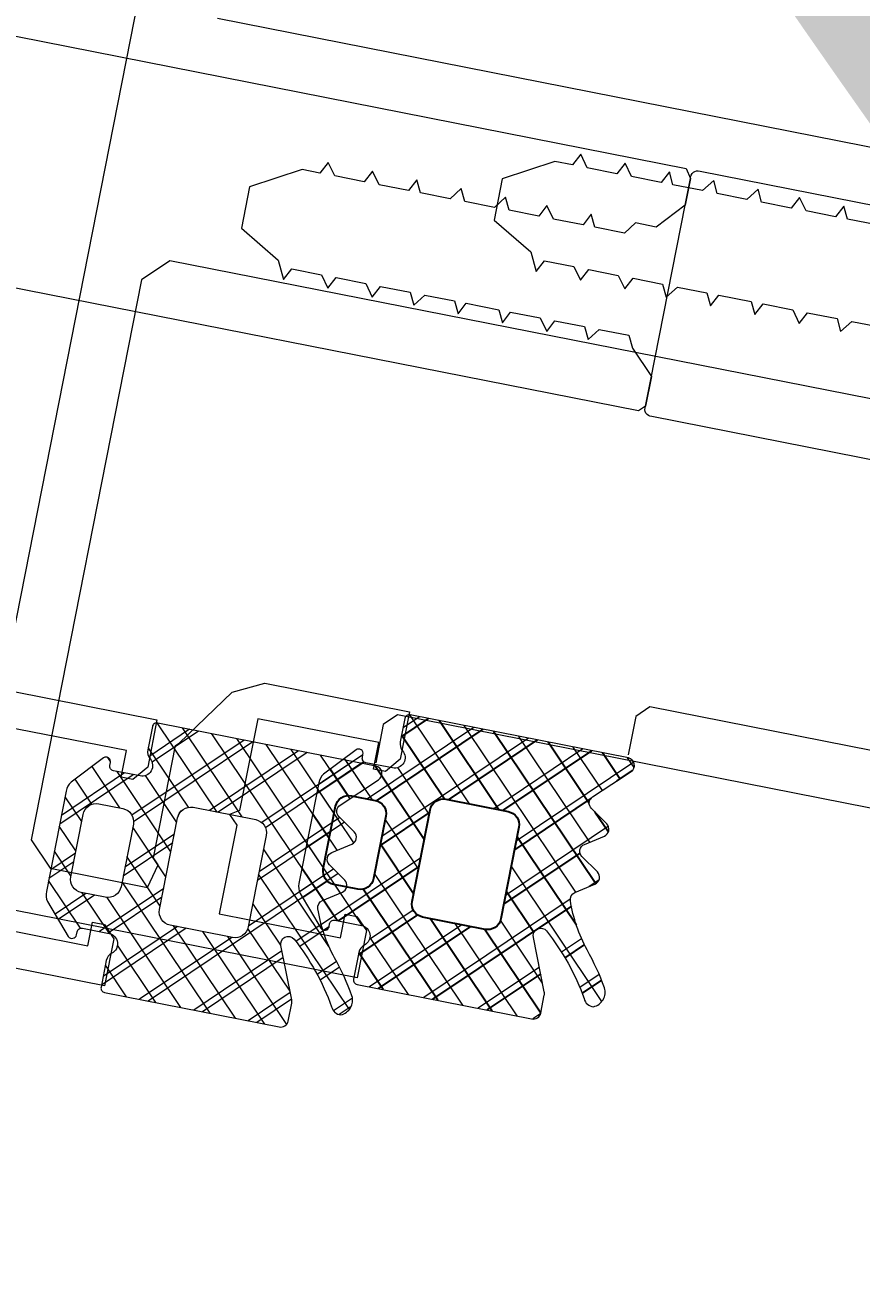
# Model space of a CAD drawing. Header units: millimetres. Extents: x -13407 to 129733, y -106516 to 109495.
# Drawn here: x 23781.9 to 23815.7, y 57537.1 to 57587.6 of the extents above; entities that cross this region are included whole.
import ezdxf
from ezdxf.enums import TextEntityAlignment as Align

# ---------------------------------------------------------------- set-up
doc = ezdxf.new("R2018")
doc.units = ezdxf.units.MM
doc.layers.get('Defpoints').update_dxf_attribs({"color": 6})
for name, color, linetype, lineweight in [('АР_Маркер экспликации', 239, 'Continuous', 13), ('АР_Номер помещения', 1, 'Continuous', 25), ('АР_Перегородки витражные', 152, 'Continuous', 13), ('АР_Помещения_площадь', 19, 'Continuous', 9), ('АР_Размеры', 175, 'Continuous', 9), ('АР_Сущ Несущая стена', 202, 'Continuous', 30)]:
    doc.layers.add(name, color=color, linetype=linetype, lineweight=lineweight)
doc.layers.add('АР_Названия помещений', color=124, linetype='Continuous', lineweight=5, plot=False)
doc.styles.add('ISOCPEUR', font='isocpeur.ttf', dxfattribs={"width": 0.7})
doc.styles.get("Standard").update_dxf_attribs({"font": 'arial.ttf'})

# ---------------------------------------------------------------- blocks, each defined once
blk = doc.blocks.new('*U390')
at = {"layer": 'Defpoints', "color": 7, "style": 'ISOCPEUR', "width": 0.7, "flags": 1}
blk.add_attdef('КАТЕГОРИЯ', (-499.1655280450395, -2092.186355050572), '', height=250, dxfattribs=at)
at = {"layer": 'Defpoints', "color": 7, "style": 'ISOCPEUR', "width": 0.7}
blk.add_attdef('ПЛОЩАДЬ_ПОМЕЩЕНИЯ', text='', height=200, dxfattribs=at).set_placement((1453.281245489237, -6355.287000762839), align=Align.MIDDLE_RIGHT)
at = {"layer": 'АР_Номер помещения', "color": 7, "style": 'ISOCPEUR', "width": 0.7}
blk.add_attdef('НОМЕР_ПОМЕЩЕНИЯ', text='', height=300, dxfattribs=at).set_placement((1190.210481190236, -5600.185806810687), align=Align.MIDDLE_CENTER)
at = {"layer": 'АР_Помещения_площадь', "color": 7, "lineweight": 30, "width": 0.7, "flags": 104}
blk.add_attdef('ИМЯ_ПОМЕЩЕНИЯ', text='', height=100, dxfattribs=at).set_placement((157.6277002443094, 1217.141369806137), align=Align.MIDDLE_CENTER)
blk = doc.blocks.new('*U391')
at = {"layer": 'Defpoints', "color": 7, "style": 'ISOCPEUR', "width": 0.7, "flags": 1}
blk.add_attdef('КАТЕГОРИЯ', (-499.1655280450395, -2092.186355050572), '', height=250, dxfattribs=at)
at = {"layer": 'Defpoints', "color": 7, "style": 'ISOCPEUR', "width": 0.7}
blk.add_attdef('ПЛОЩАДЬ_ПОМЕЩЕНИЯ', text='', height=200, dxfattribs=at).set_placement((6388.050877484358, -10752.08802457767), align=Align.MIDDLE_RIGHT)
at = {"layer": 'АР_Номер помещения', "color": 7, "style": 'ISOCPEUR', "width": 0.7}
blk.add_attdef('НОМЕР_ПОМЕЩЕНИЯ', text='', height=300, dxfattribs=at).set_placement((1135.237061206132, -4683.518985257548), align=Align.MIDDLE_CENTER)
at = {"layer": 'АР_Помещения_площадь', "color": 7, "lineweight": 30, "width": 0.7, "flags": 104}
blk.add_attdef('ИМЯ_ПОМЕЩЕНИЯ', text='', height=100, dxfattribs=at).set_placement((157.6277002443094, 1217.141369806137), align=Align.MIDDLE_CENTER)
blk = doc.blocks.new('*U389')
at = {"layer": 'Defpoints', "color": 7, "style": 'ISOCPEUR', "width": 0.7}
blk.add_attdef('ПЛОЩАДЬ_ПОМЕЩЕНИЯ', text='', height=200, dxfattribs=at).set_placement((-20053.4577320706, 1769.683189343325), align=Align.MIDDLE_RIGHT)
at = {"layer": 'Defpoints', "color": 7, "style": 'ISOCPEUR', "width": 0.7, "flags": 1}
blk.add_attdef('КАТЕГОРИЯ', (-499.1655280450395, -2092.186355050572), '', height=250, dxfattribs=at)
at = {"layer": 'АР_Номер помещения', "color": 7, "style": 'ISOCPEUR', "width": 0.7}
blk.add_attdef('НОМЕР_ПОМЕЩЕНИЯ', text='', height=300, dxfattribs=at).set_placement((-18031.49142372923, 1944.965842106985), align=Align.MIDDLE_CENTER)
at = {"layer": 'АР_Помещения_площадь', "color": 7, "lineweight": 30, "width": 0.7, "flags": 104}
blk.add_attdef('ИМЯ_ПОМЕЩЕНИЯ', text='', height=100, dxfattribs=at).set_placement((157.6277002443094, 1217.141369806137), align=Align.MIDDLE_CENTER)
blk = doc.blocks.new('*U395')
at = {"layer": 'Defpoints', "color": 7, "style": 'ISOCPEUR', "width": 0.7}
blk.add_attdef('ПЛОЩАДЬ_ПОМЕЩЕНИЯ', text='', height=200, dxfattribs=at).set_placement((-15108.80503451791, 2968.380741982224), align=Align.MIDDLE_RIGHT)
at = {"layer": 'Defpoints', "color": 7, "style": 'ISOCPEUR', "width": 0.7, "flags": 1}
blk.add_attdef('КАТЕГОРИЯ', (-499.1655280450395, -2092.186355050572), '', height=250, dxfattribs=at)
at = {"layer": 'АР_Номер помещения', "color": 7, "style": 'ISOCPEUR', "width": 0.7}
blk.add_attdef('НОМЕР_ПОМЕЩЕНИЯ', text='', height=300, dxfattribs=at).set_placement((-17103.91873598344, 3300.69275366235), align=Align.MIDDLE_CENTER)
at = {"layer": 'АР_Помещения_площадь', "color": 7, "lineweight": 30, "width": 0.7, "flags": 104}
blk.add_attdef('ИМЯ_ПОМЕЩЕНИЯ', text='', height=100, dxfattribs=at).set_placement((157.6277002443094, 1217.141369806137), align=Align.MIDDLE_CENTER)
blk = doc.blocks.new('*U396')
at = {"layer": 'Defpoints', "color": 7, "style": 'ISOCPEUR', "width": 0.7}
blk.add_attdef('ПЛОЩАДЬ_ПОМЕЩЕНИЯ', text='', height=200, dxfattribs=at).set_placement((-19338.49245718764, 727.2205687896476), align=Align.MIDDLE_RIGHT)
at = {"layer": 'Defpoints', "color": 7, "style": 'ISOCPEUR', "width": 0.7, "flags": 1}
blk.add_attdef('КАТЕГОРИЯ', (-499.1655280450395, -2092.186355050572), '', height=250, dxfattribs=at)
at = {"layer": 'АР_Номер помещения', "color": 7, "style": 'ISOCPEUR', "width": 0.7}
blk.add_attdef('НОМЕР_ПОМЕЩЕНИЯ', text='', height=300, dxfattribs=at).set_placement((-20185.87861516083, 1301.032580469795), align=Align.MIDDLE_CENTER)
at = {"layer": 'АР_Помещения_площадь', "color": 7, "lineweight": 30, "width": 0.7, "flags": 104}
blk.add_attdef('ИМЯ_ПОМЕЩЕНИЯ', text='', height=100, dxfattribs=at).set_placement((157.6277002443094, 1217.141369806137), align=Align.MIDDLE_CENTER)
blk = doc.blocks.new('*U397')
at = {"layer": 'Defpoints', "color": 7, "style": 'ISOCPEUR', "width": 0.7}
blk.add_attdef('ПЛОЩАДЬ_ПОМЕЩЕНИЯ', text='', height=200, dxfattribs=at).set_placement((-15722.2756259296, 887.459563412338), align=Align.MIDDLE_RIGHT)
at = {"layer": 'Defpoints', "color": 7, "style": 'ISOCPEUR', "width": 0.7, "flags": 1}
blk.add_attdef('КАТЕГОРИЯ', (-499.1655280450395, -2092.186355050572), '', height=250, dxfattribs=at)
at = {"layer": 'АР_Номер помещения', "color": 7, "style": 'ISOCPEUR', "width": 0.7}
blk.add_attdef('НОМЕР_ПОМЕЩЕНИЯ', text='', height=300, dxfattribs=at).set_placement((-16072.41162022937, 2064.960445474711), align=Align.MIDDLE_CENTER)
at = {"layer": 'АР_Помещения_площадь', "color": 7, "lineweight": 30, "width": 0.7, "flags": 104}
blk.add_attdef('ИМЯ_ПОМЕЩЕНИЯ', text='', height=100, dxfattribs=at).set_placement((157.6277002443094, 1217.141369806137), align=Align.MIDDLE_CENTER)
blk = doc.blocks.new('*U398')
at = {"layer": 'Defpoints', "color": 7, "style": 'ISOCPEUR', "width": 0.7, "flags": 1}
blk.add_attdef('КАТЕГОРИЯ', (-499.1655280450395, -2092.186355050572), '', height=250, dxfattribs=at)
at = {"layer": 'Defpoints', "color": 7, "style": 'ISOCPEUR', "width": 0.7}
blk.add_attdef('ПЛОЩАДЬ_ПОМЕЩЕНИЯ', text='', height=200, dxfattribs=at).set_placement((4182.426676019426, -7224.206758168804), align=Align.MIDDLE_RIGHT)
at = {"layer": 'АР_Номер помещения', "color": 7, "style": 'ISOCPEUR', "width": 0.7}
blk.add_attdef('НОМЕР_ПОМЕЩЕНИЯ', text='', height=300, dxfattribs=at).set_placement((2222.054323715503, -6412.888717097963), align=Align.MIDDLE_CENTER)
at = {"layer": 'АР_Помещения_площадь', "color": 7, "lineweight": 30, "width": 0.7, "flags": 104}
blk.add_attdef('ИМЯ_ПОМЕЩЕНИЯ', text='', height=100, dxfattribs=at).set_placement((157.6277002443094, 1217.141369806137), align=Align.MIDDLE_CENTER)
blk = doc.blocks.new('стойка витр.')
h = blk.add_hatch()
h.set_pattern_fill('ANSI37', scale=0.5, angle=-69.23283665521843)
h.set_pattern_definition([(335.7671633447816, (-69115.31625940584, 318510.9409690977), (0.6515825639889636, 1.447617495164233), []), (65.76716334478155, (-69115.31625940584, 318510.9409690977), (-1.447617495164233, 0.6515825639889636), [])])
edge = h.paths.add_edge_path()
edge.add_line((-7.614656875375658, -25.62993601259222), (-7.273265914729564, -26.53020796886267))
edge.add_arc((-7.672138333263274, -26.68151659366696), 0.4266069692434679, -30.765631391378577, 20.77378547182468, ccw=False)
edge.add_arc((-6.938850257283542, -27.11794408495156), 0.4267278803339729, 149.2463648056786, 290.7703475873838)
edge.add_line((-6.787522688187892, -27.51693863464607), (-5.761497533734655, -27.12786096686614))
edge.add_arc((-5.826270069284272, -26.95688741173914), 0.1828317202082013, 290.7489596719217, 380.7853669983573)
edge.add_line((-5.655337706935825, -26.89200624793739), (-5.698566115868744, -26.77800989551906))
edge.add_arc((-5.527559815348082, -26.71316091253391), 0.1828894349380834, 65.75635340077491, 200.7677215485159, ccw=False)
edge.add_line((-5.452462167653721, -26.54640093915077), (-3.994188920449233, -27.29736676610628))
edge.add_arc((-4.339684557994865, -27.83227055815794), 0.6367804192296694, 19.809448943918426, 57.14148607166612, ccw=False)
edge.add_line((-3.740585688123247, -27.61647007986176), (-2.270775810728082, -31.49246202532231))
edge.add_arc((-2.862326952422118, -31.72816639327794), 0.6367804192285443, -15.60715938413449, 21.72487774361298, ccw=False)
edge.add_line((-2.249025291763246, -31.89948590572749), (-2.842686385673005, -33.42856309223862))
edge.add_arc((-3.009474684396633, -33.35352837480535), 0.1828894349365558, 200.7666051236535, 335.7779732896313, ccw=False)
edge.add_line((-3.180482248484623, -33.41837402567035), (-3.223710657359334, -33.30437767335388))
edge.add_arc((-3.394684212462365, -33.36915020895407), 0.1828317202037067, 20.74895968940122, 110.7853670142414)
edge.add_line((-3.459565376309911, -33.19821784662781), (-4.485590530792251, -33.58729551440774))
edge.add_arc((-4.334307311281267, -33.98630688185023), 0.4267278803335083, 110.7639791032461, 252.2879618854569)
edge.add_arc((-4.593835025358378, -34.79921876089735), 0.4266069692128739, 20.760541213745626, 72.2999580801698, ccw=False)
edge.add_line((-4.194927641627146, -34.64800234186259), (-3.805871961842058, -35.67396951244882))
edge.add_arc((-3.976804324152614, -35.73885067632053), 0.1828317201976034, -69.25104032001241, 20.78536702306718, ccw=False)
edge.add_line((-3.912031788582681, -35.9098242314285), (-10.63804850899032, -38.46038830642647))
edge.add_arc((-10.76198657700206, -38.18099989774544), 0.3056444463879536, 200.8460379983515, 293.92230867425997, ccw=False)
edge.add_line((-11.04762355046114, -38.2897659172595), (-11.3069940036512, -37.6057878035499))
edge.add_arc((-11.02280217192234, -37.49789568213767), 0.3039830703908278, 175.7219656777917, 200.7890354028728, ccw=False)
edge.add_line((-11.32593828623067, -37.47521963119652), (-11.26283276302274, -35.23454482450325))
edge.add_arc((-11.5667631736687, -35.21197449929495), 0.3047673113958011, 355.7529257944983, 510.3971654946409)
edge.add_arc((-3.085478140807247, -39.81161386289363), 9.95296756819478, 151.493160172311, 169.5799937381118)
edge.add_arc((-13.27454869620142, -38.00608067109534), 0.4002801790508524, 282.30928711923883, 359.2250395672268, ccw=False)
edge.add_arc((-13.15914824141406, -37.79549114656839), 0.6024183835459826, 172.8865217206561, 267.13931994465963, ccw=False)
edge.add_arc((-2.924576102079248, -39.73891867786803), 11.01872594919693, 160.6453850739864, 169.4469810176308, ccw=False)
edge.add_arc((-19.07760885644255, -34.09585671602533), 6.091684827120307, 340.9199566399376, 360.7754221413588)
edge.add_arc((-13.29124725463213, -34.01305259408502), 0.3047655738143686, 359.9316076928689, 436.4302022680961)
edge.add_line((-13.21974018984474, -33.71679460741143), (-14.0766899229202, -33.52020163946145))
edge.add_arc((-14.00514734915965, -33.22393144415915), 0.3047857747414494, 145.1100748207506, 256.424251871352, ccw=False)
edge.add_line((-14.2551486332959, -33.04959347808472), (-13.74402617113083, -32.33421562775766))
edge.add_arc((-13.99402745527389, -32.1598776616858), 0.3047857747455562, 325.1100748218798, 436.4242518702226)
edge.add_line((-13.92248488150653, -31.86360746638093), (-14.7794566025841, -31.6669565144839))
edge.add_arc((-14.7079140287954, -31.37068631918638), 0.3047857747434108, 145.1100748199116, 256.4242518659954, ccw=False)
edge.add_line((-14.95791531293071, -31.19634835310717), (-14.44679285076563, -30.48097050278011))
edge.add_arc((-14.69684457899481, -30.30662212908397), 0.3048331054870662, 325.1138936033488, 425.7589859189499)
edge.add_line((-14.57168746687239, -30.0286672415823), (-16.28069433249766, -29.27720980550657))
edge.add_arc((-16.15556139849932, -28.99925320327871), 0.3048247429148342, 110.79403674408451, 245.7632621299588, ccw=False)
edge.add_line((-16.26377712844987, -28.71428394233226), (-7.850470401957864, -25.52388481301023))
edge.add_arc((-7.785589238115906, -25.69481717533219), 0.1828317201977073, 20.785366643697614, 110.7853670130821, ccw=False)
edge = h.paths.add_edge_path(flags=16)
edge.add_line((-3.343847721320344, -31.0696095920357), (-4.256775251385989, -28.66215553430811))
edge.add_arc((-4.763091039367282, -28.8541548874382), 0.5414973949720253, 20.7671633452251, 110.7671633452251)
edge.add_line((-4.955090392497368, -28.34783909945691), (-5.880512773175724, -28.69876731990371))
edge.add_arc((-5.68851342006019, -29.20508310789228), 0.5414973949736688, 110.7671633435124, 200.7671633435124)
edge.add_line((-6.194829208048759, -29.39708246100781), (-5.281901677954011, -31.8045365187354))
edge.add_arc((-4.775585889972717, -31.61253716560532), 0.5414973949720253, 200.7671633452251, 290.7671633452251)
edge.add_line((-4.583586536842631, -32.11885295358661), (-3.658164156164275, -31.76792473313981))
edge.add_arc((-3.850163509294362, -31.26160894516579), 0.541497394965222, 290.7671633454981, 380.7671633454981)
edge = h.paths.add_edge_path(flags=16)
edge.add_line((-6.665125275787432, -32.97088079506648), (-8.003619441966293, -29.4411776089255))
edge.add_arc((-8.509935229947587, -29.63317696205559), 0.5414973949720253, 20.7671633452251, 110.7671633452251)
edge.add_line((-8.701934583077673, -29.12686117407429), (-11.1093675273587, -30.03978069775621))
edge.add_arc((-10.91736817424317, -30.54609648574478), 0.5414973949736688, 110.7671633435124, 200.7671633435124)
edge.add_line((-11.42368396223173, -30.73809583886032), (-10.08518979602377, -34.2677990250013))
edge.add_arc((-9.578874008042476, -34.07579967187121), 0.5414973949720253, 200.7671633452251, 290.7671633452251)
edge.add_line((-9.38687465491239, -34.5821154598525), (-6.979441710631363, -33.66919593617058))
edge.add_arc((-7.171441063761449, -33.16288014819656), 0.541497394965222, 290.7671633454981, 380.7671633454981)
at = {"lineweight": 0, "ltscale": 100, "transparency": 33554687}
for points in [[(-4.8720624113339, 3.563811556159635), (-32.68827406296623, -6.984337978748954), (-32.78663952485658, -7.412805841304362), (-32.39756185706938, -8.438830995786702), (-31.09647737510386, -9.118948907402228), (-30.2985029091069, -8.81635004535201), (-29.78357822878752, -9.142708211846184), (-28.64349873815081, -8.710380147196702), (-28.58844165704795, -8.16787993638718), (-28.18751332900138, -8.537466511741513), (-27.04754980615689, -8.105182423096267), (-26.87849637278123, -7.51945380341931), (-26.47751006082399, -7.889018390778801), (-25.33748855406884, -7.456712314131437), (-25.28243147299509, -6.914212103321915), (-24.7675067926466, -7.240570269808813), (-23.62748528589145, -6.808264193168725), (-23.5724282048177, -6.265763982351928), (-23.05744554058765, -6.592100160843984), (-21.91748201774317, -6.159816072198737), (-21.86242493664031, -5.617315861389216), (-21.46149660859373, -5.986902436743549), (-20.32147510183859, -5.554596360096184), (-20.15236368455226, -4.968845752424386), (-19.75143535650568, -5.338432327778719), (-18.6114718336612, -4.906148239133472), (-18.44241840028553, -4.320419619456516), (-18.0414320883574, -4.689984206808731), (-17.35739599072258, -4.430591765623831), (-15.14439867439796, -4.764904394331097), (-14.53915697429329, -6.360969294146344), (-15.78927863537683, -7.87813783652382), (-15.87193323494284, -8.691881148712127), (-16.27286156296032, -8.322294573416002), (-17.41288306971546, -8.754600650063367), (-17.58193650312023, -9.340329269682115), (-17.9828648311377, -8.97074269438599), (-19.12288633789285, -9.403048771026079), (-19.29193977129762, -9.988777390644827), (-19.69292608322576, -9.61921280335082), (-20.83288960607024, -10.05149689199607), (-20.8879466871731, -10.59399710274738), (-21.40287136749248, -10.26763893631141), (-22.54295085812919, -10.6999670009609), (-22.59800793926115, -11.24246721171221), (-22.99893626727862, -10.87288063641608), (-24.25289614239591, -11.34839313392149), (-24.30795322352787, -11.89089334468008), (-24.70893953545601, -11.52132875738607), (-25.84896104221116, -11.95363483402616), (-26.01801447558682, -12.53936345364491), (-26.4189428036334, -12.16977687834878), (-27.55896431035944, -12.60208295499615), (-27.61402139149141, -13.14458316574746), (-28.12900405569235, -12.81824698731361), (-29.26896757853683, -13.25053107595886), (-29.32402465966879, -13.79303128671745), (-29.89022619093885, -15.05085136390699), (-29.45792011427693, -16.19087287064031), (-29.14341260807123, -16.33238676948531), (-1.327200956468005, -5.784237234569446), (-0.06938087928574532, -6.350438765824947), (8.118987008783733, -27.94374036834779), (7.552865449426463, -29.20159644143132), (3.790811872313498, -30.62819989795389), (3.216969908826286, -29.80262791351561), (3.358505795680685, -29.48817839122057), (1.715760294842767, -25.15614305267809), (1.558535533695249, -25.08537510928727), (-0.902061547501944, -23.41060979175381), (-2.258247086545452, -23.27287612311193), (-7.844300284108613, -25.39115610946465), (-7.152623754285742, -27.21515572990756), (-6.480474312818842, -27.61228183979256), (-6.024430919787847, -27.43934621633525), (-6.413508587575052, -26.41332106186019), (-1.739484192192322, -24.64089033441996), (-0.3993375533900689, -28.17495120693638), (0.02910832117777318, -28.2732586849088), (-0.1831955090747215, -28.74493296838773), (1.113700732850702, -32.16493950470613), (-3.560323662532028, -33.93737023214635), (-3.906150933442404, -33.02539941386931), (-4.3621943264734, -33.19833503732661), (-4.645266100153094, -33.82723408192396), (-3.953589570330223, -35.65123370236688), (88.61521743849153, -0.5483364844694734)], [(-56.0608929025766, -41.98018508909445), (-55.7778211288678, -41.3512860444971), (-17.47126860445132, -26.8251079561378), (-16.84236955983215, -27.10817972981749), (-16.28037825660431, -28.59019029343472)]]:
    blk.add_lwpolyline(points, dxfattribs=at)
blk.add_lwpolyline([(63.8117502759269, 56.26367979055794), (85.07351613373612, 0.1949089383633691), (10.63088292890461, -28.03438542609365), (-10.63088292890461, 28.03438542610093)], close=True, dxfattribs=at)
blk.add_lwpolyline([(-60.62370682114852, -28.40042247599195), (-29.6323624739598, -16.64818975485105, 0.5239329190821609), (-29.45792011430603, -16.19087287058937), (-29.84699778209324, -15.16484771611431), (-32.39756185706938, -8.438830995786702), (-32.78663952485658, -7.412805841304362, 0.5239329190821609), (-33.2204523376422, -7.186144611914642), (-64.21182667926769, -18.93829823563283, 0.4143255057077639)], format="xyb", dxfattribs=at)
at = {"color": 7, "lineweight": 0, "ltscale": 100, "transparency": 33554687}
blk.add_lwpolyline([(-7.614656875375658, -25.62993601259222), (-7.273265914729564, -26.53020796886267, -0.2287523810762611), (-7.305569090007339, -26.89973780277796, 0.7101639231358212), (-6.787522688187892, -27.51693863464607), (-5.761497533734655, -27.12786096686614, 0.4143996870914876), (-5.655337706935825, -26.89200624793739), (-5.698566115868744, -26.77800989551906, -0.6682503890445888), (-5.452462167653721, -26.54640093915077), (-3.994188920449233, -27.29736676610628, -0.1643479059441302), (-3.740585688123247, -27.61647007986176), (-2.270775810728082, -31.49246202532231, -0.1643479059441302), (-2.249025291763246, -31.89948590572749), (-2.842686385673005, -33.42856309223862, -0.6682503891596868), (-3.180482248484623, -33.41837402567035), (-3.223710657359334, -33.30437767335388, 0.4143996870833266), (-3.459565376309911, -33.19821784662781), (-4.485590530792251, -33.58729551440774, 0.7101639231391418), (-4.464132105349563, -34.39280682858953, -0.2287523810910513), (-4.194927641627146, -34.64800234186259), (-3.805871961842058, -35.67396951244882, -0.4143996871765861), (-3.912031788582681, -35.9098242314285), (-10.63804850899032, -38.46038830642647, -0.4300281847644905), (-11.04762355046114, -38.2897659172595), (-11.3069940036512, -37.6057878035499, -0.1098139781175365), (-11.32593828623067, -37.47521963119652), (-11.26283276302274, -35.23454482450325, 0.8000358277039689), (-11.83174935798161, -35.06142405519495, 0.07908294790216032), (-12.87430513065192, -38.01149454006372, -0.3488032577412263), (-13.18921346374555, -38.39715882165183, -0.4361245879823007), (-13.75692971088574, -37.72089072036033, -0.03842309887939363), (-13.32058396766661, -36.08715992321959, 0.08685322061285544), (-12.98648189794039, -34.01341638380836, 0.3467629046601076), (-13.21974018984474, -33.71679460741143), (-14.0766899229202, -33.52020163946145, -0.5278770357902526), (-14.2551486332959, -33.04959347808472), (-13.74402617113083, -32.33421562775766, 0.5278770357776507), (-13.92248488150653, -31.86360746638093), (-14.7794566025841, -31.6669565144839, -0.5278770357650493), (-14.95791531293071, -31.19634835310717), (-14.44679285076563, -30.48097050278011, 0.4697389635461835), (-14.57168746687239, -30.0286672415823), (-16.28069433249766, -29.27720980550657, -0.667984424932516), (-16.26377712844987, -28.71428394233226), (-7.850470401957864, -25.52388481301023, -0.4142135642613711)], format="xyb", close=True, dxfattribs=at)
at = {"color": 7}
for points in [[(-3.343847721320344, -31.0696095920357), (-4.256775251385989, -28.66215553430811, 0.414213562373095), (-4.955090392497368, -28.34783909945691), (-5.880512773175724, -28.69876731990371, 0.414213562373095), (-6.194829208048759, -29.39708246100781), (-5.281901677954011, -31.8045365187354, 0.414213562373095), (-4.583586536842631, -32.11885295358661), (-3.658164156164275, -31.76792473313981, 0.414213562373095)], [(-6.665125275787432, -32.97088079506648), (-8.003619441966293, -29.4411776089255, 0.414213562373095), (-8.701934583077673, -29.12686117407429), (-11.1093675273587, -30.03978069775621, 0.414213562373095), (-11.42368396223173, -30.73809583886032), (-10.08518979602377, -34.2677990250013, 0.414213562373095), (-9.38687465491239, -34.5821154598525), (-6.979441710631363, -33.66919593617058, 0.414213562373095)]]:
    blk.add_lwpolyline(points, format="xyb", close=True, dxfattribs=at)
blk = doc.blocks.new('A$Cae753e6d')
h = blk.add_hatch()
h.set_pattern_fill('ANSI37', color=5, scale=0.4999999999999999, angle=11.05056813833426)
h.set_pattern_definition([(56.05056813833426, (-325621.265985979, -14412.00416827056), (-1.316880116997287, 0.8865568269756945), []), (146.0505681383342, (-325621.265985979, -14412.00416827056), (-0.8865568269756945, -1.316880116997287), [])])
edge = h.paths.add_edge_path()
edge.add_line((9.422311599832028, -56.64755076107394), (10.36728703428525, -56.46300046607212))
edge.add_arc((10.44910543868434, -56.88168800458581), 0.4266069692410905, 49.51777340105292, 101.05719026425612, ccw=False)
edge.add_arc((11.00303281618015, -56.23257721432165), 0.4267278803678299, 229.5297695967835, 371.0537523784885)
edge.add_line((11.42184393119533, -56.150760750068), (11.21151499263942, -55.07378777605481))
edge.add_arc((11.03206214064672, -55.10877508535126), 0.1828317201694474, 11.0323644559501, 101.0687717823858)
edge.add_line((10.99696080910508, -54.92934450149187), (10.87730390776414, -54.95271306288487))
edge.add_arc((10.84224677426001, -54.77321503280623), 0.1828894349371676, 146.0397581948862, 281.0511263426273, ccw=False)
edge.add_line((10.69055363093503, -54.67104979566648), (11.67686645395588, -53.36044018491521))
edge.add_arc((12.14578586899953, -53.79125787782336), 0.63678041924009, 100.09285373580951, 137.4248908635572, ccw=False)
edge.add_line((12.03419396467507, -53.16433160686574), (16.10265033214819, -52.36977674829541))
edge.add_arc((16.23513446424144, -52.99262284237732), 0.636780419116041, 64.67624540846452, 102.00828253621222, ccw=False)
edge.add_line((16.50750624388456, -52.41703365222202), (17.91445317131002, -53.26024826329376))
edge.add_arc((17.81234518105123, -53.41197994665619), 0.1828894349345614, -78.94999008860498, 56.06137807737059, ccw=False)
edge.add_line((17.84739881695714, -53.59147865980049), (17.72774191573262, -53.61484722116438))
edge.add_arc((17.76272922512661, -53.7943000731664), 0.1828317201972567, 101.0323644853947, 191.0687718102334)
edge.add_line((17.58329864125699, -53.82940140480059), (17.79362757969648, -54.90637437884288))
edge.add_arc((18.21244778606908, -54.82460446636816), 0.426727880331382, 191.0473838963404, 332.5713666785506)
edge.add_arc((18.96989638354592, -55.21760825723041), 0.4266069692042826, 101.04394600933529, 152.5833628757597, ccw=False)
edge.add_line((18.88817476341501, -54.79890181713563), (19.96508687443566, -54.58858476499154))
edge.add_arc((20.00018820607829, -54.76801534885613), 0.1828317201939407, 11.032364470052812, 101.06877181313212, ccw=False)
edge.add_line((20.17964105808642, -54.73302803951083), (21.55843372305389, -61.79302866350918))
edge.add_arc((21.26213561383305, -61.86803505050477), 0.3056444464046099, -78.87055721437781, 14.205713461530422, ccw=False)
edge.add_line((21.32113300031051, -62.1679314259527), (20.60319159307983, -62.30814279404876))
edge.add_arc((20.54481166466213, -62.00981832130684), 0.3039830703818929, 256.0053704728492, 281.0724401979303, ccw=False)
edge.add_line((20.47129915107507, -62.30477868716116), (18.2734182884451, -61.86440883117029))
edge.add_arc((18.19987592661227, -62.16016994274878), 0.3047673114133021, 76.03633058298733, 230.68057028313)
edge.add_arc((24.1649595457776, -54.57685566072807), 9.952967568197618, 231.7765649659957, 249.8633985317964)
edge.add_arc((20.66566831718335, -64.31503155701597), 0.4002801790500981, 2.592691911632528, 79.50844435961972, ccw=False)
edge.add_arc((20.47757647516795, -64.16574434473631), 0.6024183835098942, 253.1699265163702, 347.42272474037395, ccw=False)
edge.add_arc((24.12046342160097, -54.40599270143939), 11.01872594909505, 240.92878986685412, 249.7303858104985, ccw=False)
edge.add_arc((15.83212724664761, -69.37489710095741), 6.091684827287554, 61.20336143423746, 81.05882693565867)
edge.add_arc((16.7271034230545, -63.65756776326981), 0.304765573773833, 80.21501248920164, 156.7136070644281)
edge.add_line((16.4471639636904, -63.53708559011284), (16.108759613242, -64.34856210592261))
edge.add_arc((15.82881411340204, -64.2280428726535), 0.3047857747146675, 225.3934796143647, 336.70765666496777, ccw=False)
edge.add_line((15.61478315573186, -64.44503392690967), (14.99593229638413, -63.82050590189465))
edge.add_arc((14.78190133872031, -64.03749695616524), 0.3047857747204634, 45.3934796171209, 156.7076566654631)
edge.add_line((14.50195583887398, -63.91697772289626), (14.16349062533118, -64.72846612503054))
edge.add_arc((13.88354512543519, -64.6079468917001), 0.3047857747903789, 225.3934796124579, 336.70765665854196, ccw=False)
edge.add_line((13.66951416770462, -64.82493794600305), (13.0506633084733, -64.20040992098802))
edge.add_arc((12.83661357877662, -64.4174489391681), 0.3048331054787111, 45.39729839756603, 146.0423907131678)
edge.add_line((12.58376943366602, -64.24717545186286), (11.55465451919008, -65.80483884230489))
edge.add_arc((11.30180460331359, -65.63458889688393), 0.3048247428844812, 191.0774415371327, 326.0466669230062, ccw=False)
edge.add_line((11.00265923689585, -65.69315658102278), (9.277982346364297, -56.8620826767874))
edge.add_arc((9.457412930263347, -56.82698134519929), 0.1828317202172859, 101.06877142490299, 191.0687717942871, ccw=False)
edge = h.paths.add_edge_path(flags=16)
edge.add_line((15.50475630001165, -53.35608817577304), (12.97775884275325, -53.84960166733072))
edge.add_arc((13.08155051076756, -54.38105883252138), 0.5414973949906723, 101.0505681359266, 191.0505681359267)
edge.add_line((12.5500933455769, -54.48485050053569), (12.73979932523798, -55.45622521704354))
edge.add_arc((13.27125649036316, -55.35243354906561), 0.5414973949194297, 191.0505681334767, 281.0505681334768)
edge.add_line((13.37504815834109, -55.88389071419078), (15.90204561559949, -55.39037722261855))
edge.add_arc((15.79825394758518, -54.85892005742789), 0.5414973949906723, 281.0505681359267, 371.0505681359267)
edge.add_line((16.32971111277584, -54.75512838941358), (16.14000513323117, -53.78375367289118))
edge.add_arc((15.60854796806234, -53.88754534094187), 0.5414973949762222, 11.05056814014731, 101.0505681401473)
edge = h.paths.add_edge_path(flags=16)
edge.add_line((16.81820486090146, -56.95060756772), (13.11323240352795, -57.67417532925901))
edge.add_arc((13.21702407160046, -58.20563249439147), 0.5414973949447008, 101.0505681431519, 191.0505681431519)
edge.add_line((12.68556690646801, -58.30942416246398), (13.17907606984954, -60.83639945785399))
edge.add_arc((13.71053323503293, -60.73260778981785), 0.541497394987715, 191.050568138341, 281.050568138341)
edge.add_line((13.81432490306906, -61.26406495500123), (17.51929736044258, -60.54049719343311))
edge.add_arc((17.41550569237006, -60.00904002830066), 0.5414973949447008, 281.0505681431519, 371.0505681431519)
edge.add_line((17.94696285750251, -59.90524836022814), (17.45345369412098, -57.37827306483814))
edge.add_arc((16.92199652895215, -57.48206473288883), 0.5414973949762222, 11.05056814014731, 101.0505681401473)
at = {"color": 5, "lineweight": 0, "ltscale": 100, "transparency": 33554687}
for points in [[(-18.8897597193718, -49.01712881213462), (-13.18760490964632, -78.2145691072219), (-12.7818851970369, -78.38383808873186), (-11.70491222303826, -78.17350915024872), (-10.81496048928238, -77.0058760252723), (-10.97854041866958, -76.168277716788), (-10.56995763466693, -75.71582088140713), (-10.80366702086758, -74.51913014306047), (-11.32909261167515, -74.37330247237696), (-10.89714126626495, -74.0405025381915), (-11.13082687975839, -72.84393352607731), (-11.6796210318571, -72.5784489541984), (-11.24768157291692, -72.24558815688943), (-11.48137907276396, -71.04895828163717), (-12.00680466345511, -70.90313061099732), (-11.59822187945247, -70.45067377558735), (-11.83191937929951, -69.25404390033509), (-12.35734496999066, -69.10821622968069), (-11.94877407234162, -68.65569853117631), (-12.18245968583506, -67.45912951904756), (-12.70788527664263, -67.31330184837861), (-12.27593393123243, -66.98050191419316), (-12.50963143107947, -65.7838720389409), (-13.05843746953178, -65.51832660393848), (-12.626486124238, -65.18552666975302), (-12.86017173773143, -63.98895765763882), (-13.40896588971373, -63.72347308575991), (-12.97702643077355, -63.39061228848004), (-13.11724968522321, -62.67261001805309), (-12.41423455590848, -60.54778254653502), (-10.73891621269286, -60.22059891495155), (-9.454501144122332, -61.70884704113996), (-8.666381303337403, -61.92765535345825), (-9.098332648631185, -62.2604552876146), (-8.864635148784146, -63.45708516286686), (-8.315840996801853, -63.72256973476033), (-8.74779234197922, -64.05536966893123), (-8.514094842132181, -65.25199954416894), (-7.965300690149888, -65.51748411607696), (-8.397240149090067, -65.85034491337137), (-8.163554535596631, -67.04691392548557), (-7.638128944905475, -67.19274159615452), (-8.046711728908122, -67.64519843153539), (-7.813002342707478, -68.8418891698966), (-7.287576752016321, -68.98771684059466), (-7.719528097310103, -69.32051677475101), (-7.462473922409117, -70.63674268806062), (-6.937048331834376, -70.78257035877323), (-7.368987790658139, -71.11543115605309), (-7.135290290811099, -72.31206103130535), (-6.586496138828807, -72.57754560316971), (-7.018447484122589, -72.91034553736972), (-6.78474998427555, -74.10697541259287), (-6.259324393584393, -74.25280308329093), (-6.667895291233435, -74.70532078178076), (-6.43420967774, -75.90188979389495), (-5.908784087048844, -76.047717464593), (-4.764568500220776, -76.81808504663059), (-3.567938624997623, -76.584387546769), (-3.375373831600882, -76.29827575852687), (-9.077528641326353, -47.10083546345413), (-8.307161059346981, -45.95661987662606), (14.35836730990559, -41.53012391332595), (15.50263187347446, -42.30041874587187), (16.2738300570054, -46.24927907524398), (15.36325110692997, -46.67555325481226), (15.07720018178225, -46.48297657507646), (10.53005534643307, -47.37101756536867), (10.43376700649969, -47.51404302792798), (8.367739864392206, -49.65668362136057), (8.00309199502226, -50.97016818966949), (9.148199046496302, -56.83359980155365), (11.06277032906655, -56.45969093363965), (11.56764145288616, -55.86420863568492), (11.47415532113519, -55.38552016772155), (10.39718234702013, -55.59584910621925), (9.439035672694445, -50.68973356715287), (13.14858219970483, -49.96527250629151), (13.31779031804763, -49.55956467997748), (13.746866705711, -49.84842969955935), (17.33669546828605, -49.14734908640094), (18.29484214261174, -54.05346462546731), (17.33758693293203, -54.24041311624751), (17.43107306468301, -54.71910158421088), (18.00317491497844, -55.10425494366791), (19.91774619743228, -54.73034607573936), (0.9417017695959657, 42.43501381140959)], [(17.36150292877574, -107.1583186339558), (16.7894010784803, -106.7731652744842), (8.936789966071956, -66.56448070413899), (9.321943325572647, -65.99237885387265), (10.87754390446935, -65.68857566999213)]]:
    blk.add_lwpolyline(points, dxfattribs=at)
blk.add_lwpolyline([(-59.24152691301424, 27.57580246441648), (-0.3886317064752802, 39.06956068692671), (14.87165694439318, -39.06956068691215), (-43.98123826214578, -50.56331890943693)], close=True, dxfattribs=at)
blk.add_lwpolyline([(9.422311599832028, -56.64755076107394), (10.36728703428525, -56.46300046607212, -0.2287523810762611), (10.72606386034749, -56.55720759088581, 0.7101639231358212), (11.42184393119533, -56.150760750068), (11.21151499263942, -55.07378777605481, 0.4143996870914876), (10.99696080910508, -54.92934450149187), (10.87730390776414, -54.95271306288487, -0.6682503890445888), (10.69055363093503, -54.67104979566648), (11.67686645395588, -53.36044018491521, -0.1643479059441302), (12.03419396467507, -53.16433160686574), (16.10265033214819, -52.36977674829541, -0.1643479059441302), (16.50750624388456, -52.41703365222202), (17.91445317131002, -53.26024826329376, -0.6682503891596868), (17.84739881695714, -53.59147865980049), (17.72774191573262, -53.61484722116438, 0.4143996870833266), (17.58329864125699, -53.82940140480059), (17.79362757969648, -54.90637437884288, 0.7101639231391418), (18.59120517608244, -55.02117385198653, -0.2287523810910513), (18.88817476341501, -54.79890181713563), (19.96508687443566, -54.58858476499154, -0.4143996871765861), (20.17964105808642, -54.73302803951083), (21.55843372305389, -61.79302866350918, -0.4300281847644905), (21.32113300031051, -62.1679314259527), (20.60319159307983, -62.30814279404876, -0.1098139781175365), (20.47129915107507, -62.30477868716116), (18.2734182884451, -61.86440883117029, 0.8000358277039689), (18.00676217535511, -62.3959456691955, 0.07908294790216032), (20.73855557898059, -63.92144336002821, -0.3488032577412263), (21.0655387485167, -64.29692465541302, -0.4361245879823007), (20.30315572861582, -64.74235973818577, -0.03842309887939363), (18.76650560752023, -64.03654083050787, 0.08685322061285544), (16.77889872831292, -63.35723577810859, 0.3467629046601076), (16.4471639636904, -63.53708559011284), (16.108759613242, -64.34856210592261, -0.5278770357902526), (15.61478315573186, -64.44503392690967), (14.99593229638413, -63.82050590189465, 0.5278770357776507), (14.50195583887398, -63.91697772289626), (14.16349062533118, -64.72846612503054, -0.5278770357650493), (13.66951416770462, -64.82493794600305), (13.0506633084733, -64.20040992098802, 0.4697389635461835), (12.58376943366602, -64.24717545186286), (11.55465451919008, -65.80483884230489, -0.667984424932516), (11.00265923689585, -65.69315658102278), (9.277982346364297, -56.8620826767874, -0.4142135642613711)], format="xyb", close=True, dxfattribs=at)
at = {"color": 5}
for points in [[(15.50475630001165, -53.35608817577304), (12.97775884275325, -53.84960166733072, 0.414213562373095), (12.5500933455769, -54.48485050053569), (12.73979932523798, -55.45622521704354, 0.414213562373095), (13.37504815834109, -55.88389071419078), (15.90204561559949, -55.39037722261855, 0.414213562373095), (16.32971111277584, -54.75512838941358), (16.14000513323117, -53.78375367289118, 0.414213562373095)], [(16.81820486090146, -56.95060756772), (13.11323240352795, -57.67417532925901, 0.414213562373095), (12.68556690646801, -58.30942416246398), (13.17907606984954, -60.83639945785399, 0.414213562373095), (13.81432490306906, -61.26406495500123), (17.51929736044258, -60.54049719343311, 0.414213562373095), (17.94696285750251, -59.90524836022814), (17.45345369412098, -57.37827306483814, 0.414213562373095)]]:
    blk.add_lwpolyline(points, format="xyb", close=True, dxfattribs=at)
at = {"color": 5, "lineweight": 0, "ltscale": 100, "transparency": 33554687}
blk.add_lwpolyline([(3.206458747037686, -109.3637545765087), (-3.14662360935472, -76.83351106449845, 0.5239329190821609), (-3.567938624997623, -76.58438754678355), (-4.644911599112675, -76.79471648528124), (-11.70491222303826, -78.17350915024872), (-12.7818851970369, -78.38383808873186, 0.5239329190821609), (-13.07851158862468, -78.77317297449918), (-6.725512257195078, -111.3034327009955, 0.4143255057077639)], format="xyb", dxfattribs=at)
at = {"layer": 'АР_Перегородки витражные', "rotation": 80.28340479355269}
blk.add_blockref('стойка витр.', (-14.5547906588763, -44.81643979817454), dxfattribs=at)
blk = doc.blocks.new('A$Ceb121605')
at = {"color": 241, "ltscale": 100, "true_color": 0xf7abae}
blk.add_blockref('A$Cae753e6d', (211.1200890702976, 287.6342008947599), dxfattribs=at)
blk = doc.blocks.new('A$C99cbc27b')
at = {"color": 241, "ltscale": 100, "true_color": 0xf7abae, "xscale": -1, "rotation": 89.90413134762046}
blk.add_blockref('A$Ceb121605', (6448.437365041493, 384.3618691800366), dxfattribs=at)

msp = doc.modelspace()

# ---------------------------------------------------------------- linework, layer by layer
at = {"layer": 'АР_Сущ Несущая стена', "lineweight": 18, "ltscale": 100}
for centre, radius, start, end in [((14697.71759374843, 60279.23348991327), 9778.654617052323, 272.5925479651556, 356.6353913737195), ((14690.05017125337, 60297.22311711476), 9144.28346907419, 272.8206375183279, 356.2887310665525)]:
    msp.add_arc(centre, radius, start, end, dxfattribs=at)

# ---------------------------------------------------------------- block references
at = {"ltscale": 100, "xscale": -1, "rotation": 89.90413134762046}
msp.add_blockref('A$Ceb121605', (24028.59335220202, 57779.69702528341), dxfattribs=at)
at = {"layer": 'АР_Маркер экспликации'}
ref = msp.add_blockref('*U398', (17176.98714836134, 74684.20625874543), dxfattribs=at)
lines = msp.add_mtext('\\W0.8000;Многофункциональный информационный библиотечный центр (хранение(закрытый фонд) и выдачи книг)', dxfattribs={"layer": 'АР_Названия помещений', "insert": (18609.42183089344, 68261.7027021863), "char_height": 5198.737116300283, "width": 463.4699853587151, "attachment_point": 1})
ref.add_attrib('ИМЯ_ПОМЕЩЕНИЯ', '', (18609.42183089344, 68261.7027021863), dxfattribs={"flags": 104}).embed_mtext(lines)
ref = msp.add_blockref('*U389', (27575.03289580607, 65457.35169954048), dxfattribs=at)
lines = msp.add_mtext('\\W0.8000;Многофункциональный информационный библиотечный центр с зоной для индивидуальных занятий', dxfattribs={"layer": 'АР_Названия помещений', "insert": (7909.676451018022, 65986.82970160618), "char_height": 7190.015373145958, "width": 926.9399707174232, "attachment_point": 1})
ref.add_attrib('ИМЯ_ПОМЕЩЕНИЯ', '', (7909.676451018022, 65986.82970160618), dxfattribs={"flags": 104}).embed_mtext(lines)
ref = msp.add_blockref('*U397', (38959.70325597964, 62754.04596655499), dxfattribs=at)
lines = msp.add_mtext('\\W0.8000;Санузел для персонала', dxfattribs={"layer": 'АР_Названия помещений', "insert": (22780.6771114092, 63964.34324414234), "char_height": 3493.941291092691, "width": 926.9399707174232, "attachment_point": 1})
ref.add_attrib('ИМЯ_ПОМЕЩЕНИЯ', '', (22780.6771114092, 63964.34324414234), dxfattribs={"flags": 104}).embed_mtext(lines)
ref = msp.add_blockref('*U396', (40884.92008723767, 62914.28496117768), dxfattribs=at)
lines = msp.add_mtext('\\W0.8000;Санузел для девочек (основная и старшая школа) ', dxfattribs={"layer": 'АР_Названия помещений', "insert": (20038.29671489267, 63550.97548335089), "char_height": 3801.755494533601, "width": 926.9399707174232, "attachment_point": 1})
ref.add_attrib('ИМЯ_ПОМЕЩЕНИЯ', '', (20038.29671489267, 63550.97548335089), dxfattribs={"flags": 104}).embed_mtext(lines)
ref = msp.add_blockref('*U395', (32290.73266456794, 60673.12478798511), dxfattribs=at)
lines = msp.add_mtext('\\W0.8000;Санузел для мальчиков (основная и старшая школа)', dxfattribs={"layer": 'АР_Названия помещений', "insert": (16180.08447466238, 63669.23994671865), "char_height": 6252.64767402297, "width": 926.9399707174232, "attachment_point": 1})
ref.add_attrib('ИМЯ_ПОМЕЩЕНИЯ', '', (16180.08447466238, 63669.23994671865), dxfattribs={"flags": 104}).embed_mtext(lines)
ref = msp.add_blockref('*U390', (15010.77408274758, 64246.94093861157), dxfattribs=at)
lines = msp.add_mtext('\\W0.8000;Коридор и рекреация (основная и старшая школа)', dxfattribs={"layer": 'АР_Названия помещений', "insert": (17018.6028449515, 59550.18402688863), "char_height": 10397.47423260057, "width": 926.9399707174232, "attachment_point": 1})
ref.add_attrib('ИМЯ_ПОМЕЩЕНИЯ', '', (17018.6028449515, 59550.18402688863), dxfattribs={"flags": 104}).embed_mtext(lines)
ref = msp.add_blockref('*U391', (-2584.304637290479, 62869.75917590788), dxfattribs=at)
lines = msp.add_mtext('\\W0.8000;Универсальное помещение с возможностью организации гимнастического зала (хореография)', dxfattribs={"layer": 'АР_Названия помещений', "insert": (-576.4758750865585, 58173.00226418494), "char_height": 10397.47423260057, "width": 926.9399707174232, "attachment_point": 1})
ref.add_attrib('ИМЯ_ПОМЕЩЕНИЯ', '', (-576.4758750865585, 58173.00226418494), dxfattribs={"flags": 104}).embed_mtext(lines)
at = {"layer": 'АР_Размеры', "ltscale": 100}
msp.add_blockref('A$C99cbc27b', (17569.93715398497, 57395.008495916), dxfattribs=at)

doc.saveas('drawing.dxf')
